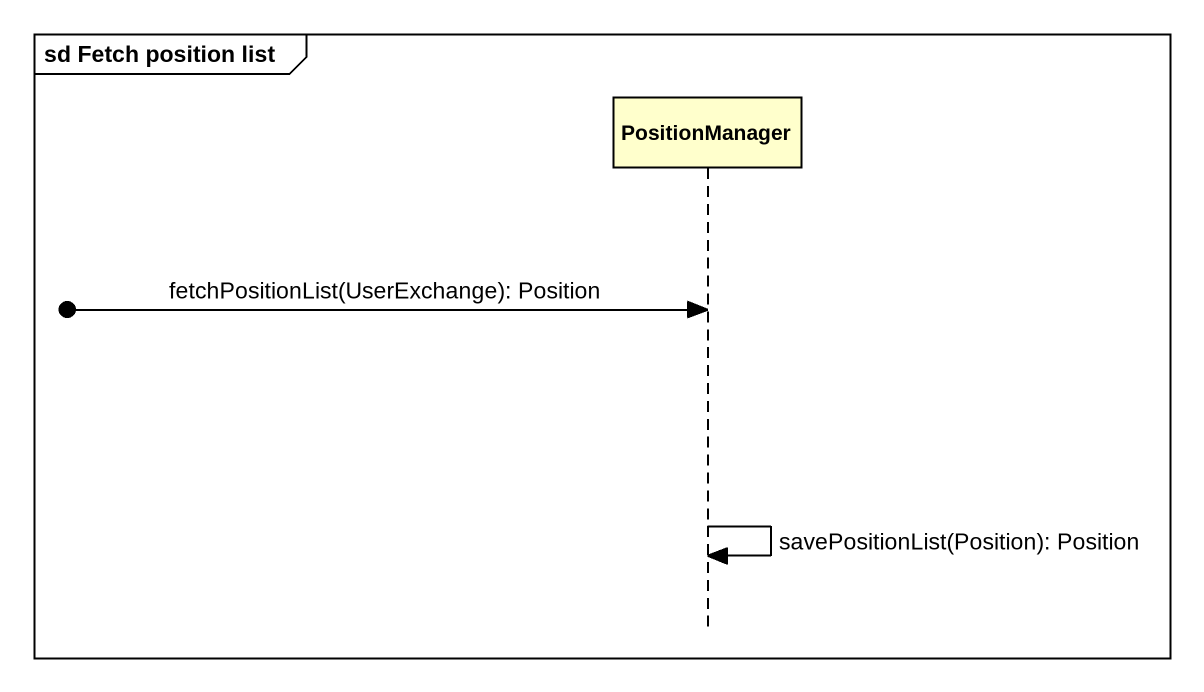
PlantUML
@startuml
mainframe sd Fetch position list
hide footbox
participant PositionManager

[o-> PositionManager : fetchPositionList(UserExchange): Position
PositionManager -> PositionManager : savePositionList(Position): Position
@enduml
